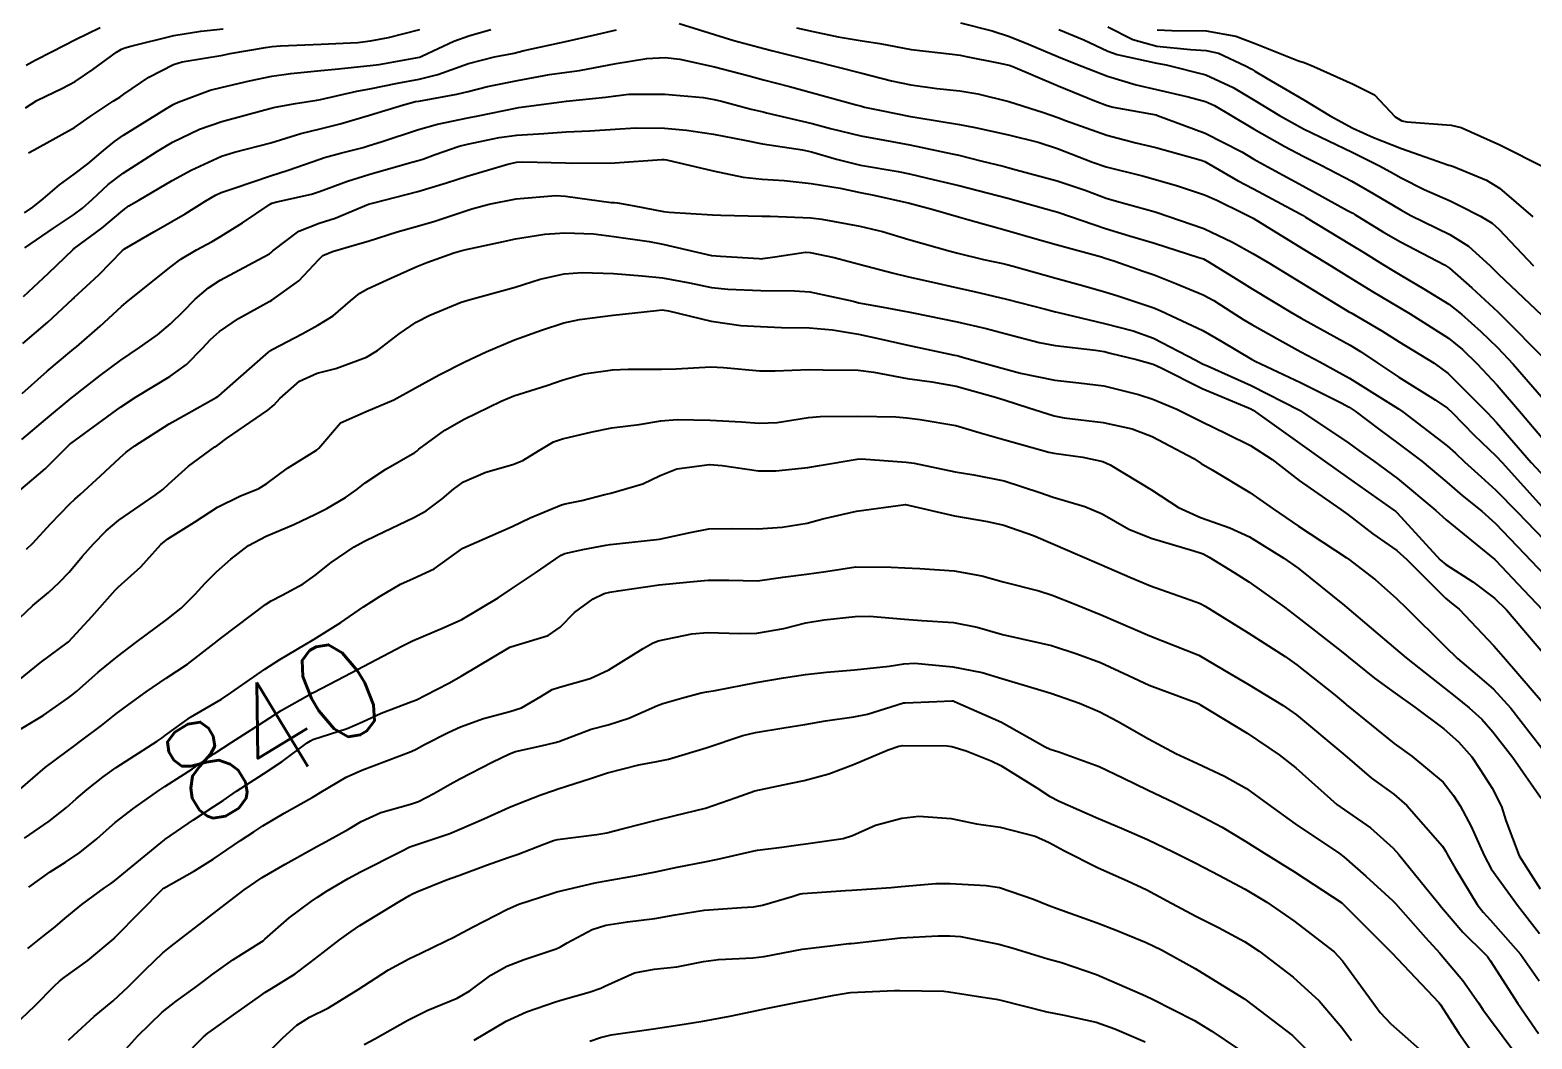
# Model space of a CAD drawing. Header units: metres. Extents: x 307586 to 320046, y 7427249 to 7434250.
# Drawn here: x 319953.7 to 320014.8, y 7429528.3 to 7429569.3 of the extents above; entities that cross this region are included whole.
import ezdxf
from ezdxf.enums import TextEntityAlignment as Align

# ---------------------------------------------------------------- set-up
doc = ezdxf.new("R2010")
doc.units = ezdxf.units.M
doc.header["$MEASUREMENT"] = 0
for name, color, linetype in [('Cotas', 45, 'Continuous'), ('Curvas de Nivel 1m', 11, 'Continuous'), ('Curvas de Nivel 5m', 15, 'Continuous')]:
    doc.layers.add(name, color=color, linetype=linetype)
doc.styles.add('Style-STANDARD', font='STANDARD.shx')

msp = doc.modelspace()

# ---------------------------------------------------------------- linework, layer by layer
at = {"layer": 'Curvas de Nivel 1m', "flags": 128}
for points, elevation in [([(319980.144, 7429569.597), (319981.583, 7429569.154), (319982.364, 7429568.915), (319983.578, 7429568.579), (319983.952, 7429568.482), (319985.527, 7429568.09), (319985.573, 7429568.076), (319985.588, 7429568.075), (319987.568, 7429567.586), (319988.784, 7429567.271), (319989.564, 7429567.104), (319990.629, 7429566.962), (319991.561, 7429566.862), (319992.294, 7429566.742), (319993.557, 7429566.427), (319994.967, 7429565.976), (319995.55, 7429565.775), (319995.855, 7429565.66), (319997.54, 7429565.061), (319998.725, 7429564.742), (319999.532, 7429564.553), (320001.384, 7429564.042), (320001.524, 7429563.992), (320001.695, 7429563.897), (320002.857, 7429563.22), (320003.513, 7429562.869), (320005.412, 7429561.851), (320005.502, 7429561.797), (320005.625, 7429561.725), (320007.484, 7429560.6), (320007.964, 7429560.306), (320008.766, 7429559.811), (320009.209, 7429559.534), (320009.477, 7429559.373), (320010.446, 7429558.813), (320011.459, 7429558.18), (320011.978, 7429557.772), (320012.757, 7429557.071), (320013.44, 7429556.417), (320014.083, 7429555.743), (320015.41, 7429554.214)], 828), ([(319991.589, 7429569.627), (319992.879, 7429569.301), (319993.584, 7429569.069), (319994.357, 7429568.759), (319995.576, 7429568.244), (319996.283, 7429567.963), (319997.568, 7429567.464), (319998.741, 7429567.109), (319999.563, 7429566.916), (320000.847, 7429566.62), (320001.558, 7429566.424), (320001.922, 7429566.26), (320002.556, 7429565.885), (320003.544, 7429565.305), (320004.789, 7429564.602), (320005.528, 7429564.208), (320006.262, 7429563.843), (320007.517, 7429563.192), (320008.381, 7429562.687), (320009.505, 7429562.017), (320009.909, 7429561.796), (320011.495, 7429561.013), (320012.262, 7429560.539), (320013.123, 7429559.755), (320013.478, 7429559.409), (320015.246, 7429557.732)], 826), ([(319953.494, 7429561.902), (319953.838, 7429562.126), (319954.263, 7429562.462), (319954.922, 7429563.042), (319955.513, 7429563.47), (319956.07, 7429563.891), (319956.717, 7429564.438), (319957.161, 7429564.799), (319957.529, 7429565.06), (319959.276, 7429566.14), (319959.542, 7429566.306), (319959.605, 7429566.337), (319959.757, 7429566.398), (319961.052, 7429566.883), (319961.552, 7429567.015), (319962.658, 7429567.262), (319963.559, 7429567.453), (319964.343, 7429567.567), (319965.563, 7429567.685), (319966.141, 7429567.747), (319967.567, 7429567.887), (319967.934, 7429567.938), (319969.572, 7429568.234), (319969.607, 7429568.246), (319969.69, 7429568.279), (319970.969, 7429568.876), (319971.581, 7429569.103), (319972.475, 7429569.36)], 827), ([(319953.517, 7429560.47), (319954.672, 7429561.271), (319955.493, 7429561.817), (319955.86, 7429562.084), (319956.251, 7429562.443), (319956.899, 7429563.046), (319957.514, 7429563.511), (319958.905, 7429564.409), (319959.527, 7429564.773), (319960.623, 7429565.298), (319961.535, 7429565.619), (319963.272, 7429566.086), (319963.541, 7429566.154), (319963.697, 7429566.193), (319964.527, 7429566.34), (319965.4, 7429566.477), (319965.546, 7429566.509), (319967.022, 7429566.844), (319967.552, 7429566.944), (319968.68, 7429567.169), (319969.559, 7429567.334), (319970.314, 7429567.524), (319971.57, 7429567.976), (319972.627, 7429568.249), (319973.423, 7429568.393), (319973.575, 7429568.431), (319973.838, 7429568.499), (319975.58, 7429568.885), (319976.652, 7429569.13), (319977.584, 7429569.343)], 828), ([(319953.564, 7429567.904), (319953.933, 7429568.109), (319954.627, 7429568.464), (319955.578, 7429568.949), (319956.583, 7429569.439)], 824), ([(319953.655, 7429564.336), (319953.887, 7429564.466), (319955.532, 7429565.373), (319956.167, 7429565.813), (319957.108, 7429566.434), (319957.376, 7429566.601), (319957.547, 7429566.728), (319958.557, 7429567.416), (319959.566, 7429567.938), (319959.92, 7429568.044), (319961.572, 7429568.318), (319961.626, 7429568.325), (319961.868, 7429568.377), (319963.309, 7429568.63), (319963.576, 7429568.665), (319963.911, 7429568.689), (319965.577, 7429568.759), (319967.06, 7429568.833), (319967.579, 7429568.891), (319968.307, 7429569.026), (319969.584, 7429569.356)], 826), ([(319984.919, 7429569.43), (319985.585, 7429569.271), (319986.607, 7429569.056), (319987.581, 7429568.899), (319988.302, 7429568.781), (319989.578, 7429568.537), (319991.244, 7429568.356), (319991.576, 7429568.31), (319991.815, 7429568.257), (319993.125, 7429567.997), (319993.499, 7429567.918), (319993.572, 7429567.902), (319993.715, 7429567.845), (319995.564, 7429567.059), (319997.053, 7429566.46), (319997.556, 7429566.264), (319997.806, 7429566.197), (319999.321, 7429565.923), (319999.552, 7429565.88), (319999.608, 7429565.864), (320001.542, 7429565.144), (320003.035, 7429564.373), (320003.526, 7429564.085), (320003.917, 7429563.866), (320005.514, 7429562.999), (320007.339, 7429561.997), (320007.504, 7429561.907), (320007.553, 7429561.879), (320007.636, 7429561.828), (320008.797, 7429561.115), (320009.492, 7429560.713), (320011.289, 7429559.782), (320011.481, 7429559.649), (320012.39, 7429558.845), (320013.455, 7429557.87), (320013.58, 7429557.749), (320015.434, 7429555.875)], 827), ([(319997.588, 7429569.462), (319998.595, 7429568.947), (319999.58, 7429568.673), (320000.947, 7429568.539), (320001.579, 7429568.507), (320002.086, 7429568.4), (320003.187, 7429567.876), (320003.437, 7429567.738), (320003.571, 7429567.657), (320004.07, 7429567.363), (320005.559, 7429566.491), (320006.63, 7429565.839), (320007.546, 7429565.343), (320008.399, 7429564.958), (320009.534, 7429564.515), (320011.461, 7429563.843), (320011.524, 7429563.823), (320011.649, 7429563.778), (320012.985, 7429563.226), (320013.514, 7429562.905), (320014.871, 7429561.736)], 824), ([(319999.587, 7429569.347), (320000.191, 7429569.309), (320001.587, 7429569.298), (320002.79, 7429569.087), (320003.582, 7429568.792), (320005.341, 7429568.087), (320005.575, 7429568.01), (320005.967, 7429567.846), (320007.566, 7429567.134), (320008.436, 7429566.692), (320009.276, 7429565.804), (320009.551, 7429565.645), (320009.753, 7429565.595), (320011.548, 7429565.466), (320011.957, 7429565.364), (320013.537, 7429564.668), (320015.393, 7429563.731)], 823), ([(319953.453, 7429558.489), (319954.478, 7429559.445), (319955.473, 7429560.41), (319955.493, 7429560.429), (319955.517, 7429560.45), (319956.645, 7429561.279), (319957.496, 7429561.997), (319957.747, 7429562.179), (319958.154, 7429562.42), (319959.511, 7429563.214), (319960.274, 7429563.634), (319961.521, 7429564.209), (319962.042, 7429564.372), (319963.527, 7429564.751), (319964.746, 7429565.122), (319965.533, 7429565.321), (319966.34, 7429565.517), (319967.538, 7429565.868), (319968.915, 7429566.289), (319969.406, 7429566.421), (319969.545, 7429566.445), (319971.096, 7429566.726), (319971.559, 7429566.84), (319972.343, 7429567.035), (319973.563, 7429567.279), (319974.868, 7429567.519), (319975.567, 7429567.619), (319976.079, 7429567.694), (319977.571, 7429567.971), (319978.822, 7429568.171), (319979.574, 7429568.218), (319980.166, 7429568.154), (319981.57, 7429567.835), (319982.928, 7429567.481), (319983.565, 7429567.307), (319984.626, 7429567.036), (319985.56, 7429566.782), (319987.34, 7429566.288), (319987.555, 7429566.232), (319987.685, 7429566.199), (319988.356, 7429566.058), (319989.55, 7429565.818), (319989.815, 7429565.771), (319991.545, 7429565.493), (319992.184, 7429565.37), (319993.539, 7429565.07), (319994.745, 7429564.767), (319995.531, 7429564.511), (319996.957, 7429563.956), (319997.521, 7429563.766), (319998.987, 7429563.397), (319999.516, 7429563.259), (320000.424, 7429563.001), (320001.51, 7429562.635), (320002.022, 7429562.407), (320003.118, 7429561.876), (320003.5, 7429561.679), (320003.959, 7429561.403), (320005.482, 7429560.466), (320006.505, 7429559.84), (320007.467, 7429559.244), (320008.346, 7429558.697), (320009.457, 7429558.049), (320009.882, 7429557.796), (320011.443, 7429556.794), (320012.009, 7429556.342), (320012.608, 7429555.762), (320013.42, 7429554.891), (320014.416, 7429553.74), (320015.391, 7429552.579)], 829), ([(319953.404, 7429554.552), (319954.421, 7429555.452), (319955.421, 7429556.294), (319955.509, 7429556.362), (319955.614, 7429556.448), (319956.583, 7429557.291), (319957.448, 7429558.093), (319957.631, 7429558.246), (319957.853, 7429558.424), (319959.466, 7429559.717), (319959.855, 7429560.01), (319960.496, 7429560.39), (319961.131, 7429560.73), (319961.481, 7429560.935), (319962.367, 7429561.49), (319963.502, 7429562.256), (319963.564, 7429562.288), (319963.77, 7429562.347), (319965.176, 7429562.663), (319965.507, 7429562.769), (319966.646, 7429563.184), (319967.514, 7429563.452), (319969.165, 7429563.931), (319969.52, 7429564.028), (319969.711, 7429564.088), (319970.206, 7429564.273), (319971.184, 7429564.606), (319971.529, 7429564.696), (319972.816, 7429564.958), (319973.535, 7429565.059), (319974.625, 7429565.131), (319975.538, 7429565.187), (319976.506, 7429565.232), (319977.54, 7429565.3), (319978.363, 7429565.355), (319979.541, 7429565.343), (319980.435, 7429565.255), (319981.537, 7429565.098), (319982.799, 7429564.856), (319983.532, 7429564.711), (319985.163, 7429564.459), (319985.527, 7429564.38), (319986.54, 7429564.08), (319987.521, 7429563.839), (319989.05, 7429563.579), (319989.517, 7429563.487), (319990.238, 7429563.31), (319991.513, 7429563.004), (319992.312, 7429562.809), (319993.508, 7429562.497), (319995.403, 7429561.971), (319995.503, 7429561.943), (319995.543, 7429561.929), (319997.493, 7429561.267), (319998.459, 7429560.965), (319999.484, 7429560.658), (320001.29, 7429560.087), (320001.475, 7429560.021), (320001.704, 7429559.897), (320002.805, 7429559.219), (320003.462, 7429558.806), (320005.027, 7429557.854), (320005.45, 7429557.608), (320005.961, 7429557.331), (320007.44, 7429556.517), (320007.87, 7429556.256), (320008.529, 7429555.814), (320009.424, 7429555.219), (320010.909, 7429554.286), (320011.406, 7429553.954), (320011.601, 7429553.777), (320012.49, 7429552.859), (320013.385, 7429551.999), (320013.623, 7429551.748), (320015.364, 7429549.818)], 831), ([(319953.385, 7429552.676), (319954.357, 7429553.497), (319955.402, 7429554.358), (319955.455, 7429554.397), (319955.518, 7429554.449), (319956.572, 7429555.278), (319957.418, 7429555.903), (319958.181, 7429556.419), (319958.904, 7429556.934), (319959.438, 7429557.389), (319959.951, 7429557.889), (319960.448, 7429558.39), (319960.989, 7429558.853), (319961.461, 7429559.157), (319963.215, 7429560.098), (319963.472, 7429560.237), (319963.54, 7429560.281), (319963.606, 7429560.349), (319964.668, 7429561.156), (319965.49, 7429561.481), (319966.137, 7429561.68), (319967.502, 7429562.246), (319967.548, 7429562.264), (319967.714, 7429562.307), (319969.508, 7429562.767), (319970.666, 7429563.114), (319971.514, 7429563.391), (319973.161, 7429563.877), (319973.52, 7429563.955), (319973.773, 7429563.975), (319975.52, 7429563.937), (319975.804, 7429563.923), (319977.52, 7429563.929), (319979.435, 7429564.074), (319979.522, 7429564.074), (319979.627, 7429564.054), (319981.518, 7429563.601), (319982.738, 7429563.345), (319983.514, 7429563.266), (319984.406, 7429563.209), (319985.513, 7429563.092), (319986.685, 7429562.904), (319987.51, 7429562.73), (319988.058, 7429562.611), (319989.505, 7429562.285), (319990.47, 7429562.03), (319991.499, 7429561.736), (319991.886, 7429561.625), (319993.491, 7429561.181), (319994.61, 7429560.855), (319995.482, 7429560.604), (319997.321, 7429560.106), (319997.475, 7429560.058), (319997.826, 7429559.945), (319999.06, 7429559.517), (319999.467, 7429559.372), (320000.346, 7429559.029), (320001.46, 7429558.565), (320001.897, 7429558.333), (320002.59, 7429557.883), (320003.121, 7429557.546), (320003.448, 7429557.352), (320004.576, 7429556.724), (320005.437, 7429556.249), (320006.205, 7429555.842), (320007.423, 7429555.172), (320009.082, 7429554.13), (320009.405, 7429553.919), (320009.582, 7429553.798), (320011.389, 7429552.426), (320011.735, 7429552.123), (320012.099, 7429551.769), (320012.778, 7429551.16), (320013.372, 7429550.621), (320014.235, 7429549.741), (320015.346, 7429548.588)], 832), ([(319953.356, 7429550.647), (319954.346, 7429551.483), (319955.302, 7429552.451), (319955.344, 7429552.49), (319955.384, 7429552.521), (319956.502, 7429553.329), (319957.399, 7429553.989), (319958.046, 7429554.42), (319959.411, 7429555.241), (319960.088, 7429555.722), (319960.743, 7429556.387), (319961.067, 7429556.745), (319961.433, 7429557.074), (319962.208, 7429557.602), (319963.452, 7429558.289), (319963.491, 7429558.311), (319963.558, 7429558.349), (319964.667, 7429559.132), (319965.47, 7429560), (319965.639, 7429560.16), (319966.038, 7429560.324), (319967.145, 7429560.646), (319967.48, 7429560.752), (319968.658, 7429561.12), (319969.489, 7429561.352), (319970.201, 7429561.564), (319971.499, 7429561.991), (319971.702, 7429562.055), (319972.406, 7429562.246), (319973.505, 7429562.466), (319975.123, 7429562.598), (319975.507, 7429562.581), (319977.372, 7429562.324), (319977.504, 7429562.319), (319977.627, 7429562.311), (319978.307, 7429562.178), (319979.5, 7429561.954), (319979.735, 7429561.922), (319981.498, 7429561.82), (319981.831, 7429561.802), (319983.498, 7429561.761), (319983.847, 7429561.757), (319985.497, 7429561.689), (319985.947, 7429561.635), (319987.492, 7429561.361), (319988.412, 7429561.133), (319989.485, 7429560.814), (319991.167, 7429560.334), (319991.476, 7429560.251), (319992.519, 7429560.004), (319993.311, 7429559.832), (319993.471, 7429559.793), (319993.733, 7429559.725), (319995.466, 7429559.236), (319996.455, 7429558.968), (319997.46, 7429558.689), (319998.026, 7429558.509), (319999.454, 7429558.031), (319999.742, 7429557.917), (320001.445, 7429557.105), (320002.221, 7429556.669), (320003.434, 7429555.943), (320003.576, 7429555.869), (320005.42, 7429554.996), (320007.074, 7429554.167), (320007.405, 7429553.991), (320007.648, 7429553.826), (320008.651, 7429553.067), (320009.39, 7429552.525), (320010.358, 7429551.79), (320011.374, 7429550.936), (320011.998, 7429550.399), (320012.797, 7429549.758), (320013.356, 7429549.267), (320014.824, 7429547.735), (320015.328, 7429547.199)], 833), ([(319953.586, 7429548.211), (319953.832, 7429548.465), (319954.55, 7429549.249), (319955.349, 7429550.061), (319955.546, 7429550.253), (319955.76, 7429550.446), (319956.597, 7429551.205), (319957.375, 7429551.929), (319957.641, 7429552.164), (319957.984, 7429552.421), (319959.392, 7429553.31), (319960.084, 7429553.705), (319961.297, 7429554.381), (319961.363, 7429554.421), (319961.404, 7429554.46), (319962.207, 7429555.164), (319963.422, 7429556.236), (319963.486, 7429556.286), (319963.606, 7429556.348), (319964.791, 7429556.978), (319965.438, 7429557.327), (319966.061, 7429557.707), (319966.771, 7429558.317), (319967.138, 7429558.631), (319967.458, 7429558.811), (319968.412, 7429559.246), (319969.467, 7429559.719), (319969.866, 7429559.879), (319970.971, 7429560.265), (319971.354, 7429560.382), (319971.475, 7429560.411), (319972.988, 7429560.729), (319973.482, 7429560.834), (319974.672, 7429561.031), (319975.486, 7429561.082), (319976.646, 7429561.038), (319977.484, 7429560.94), (319978.922, 7429560.727), (319979.48, 7429560.621), (319981.452, 7429560.162), (319981.473, 7429560.158), (319981.826, 7429560.135), (319983.396, 7429560.035), (319983.472, 7429560.033), (319983.547, 7429560.034), (319984.025, 7429560.104), (319985.275, 7429560.293), (319985.476, 7429560.285), (319986.44, 7429560.08), (319987.47, 7429559.816), (319988.859, 7429559.441), (319989.465, 7429559.298), (319990.398, 7429559.096), (319991.461, 7429558.845), (319992.144, 7429558.694), (319993.457, 7429558.391), (319995.044, 7429557.974), (319995.452, 7429557.867), (319995.581, 7429557.839), (319997.447, 7429557.402), (319998.615, 7429557.103), (319999.442, 7429556.802), (320001.164, 7429555.903), (320001.431, 7429555.76), (320001.67, 7429555.656), (320003.418, 7429554.87), (320005.382, 7429553.871), (320005.403, 7429553.861), (320005.422, 7429553.85), (320007.39, 7429552.526), (320007.799, 7429552.235), (320008.399, 7429551.815), (320009.372, 7429551.095), (320010.931, 7429549.784), (320011.357, 7429549.411), (320013.112, 7429547.978), (320013.334, 7429547.79), (320013.378, 7429547.75), (320014.493, 7429546.567), (320015.284, 7429545.73)], 834), ([(319953.267, 7429542.886), (319954.139, 7429543.596), (319955.283, 7429544.45), (319956.248, 7429545.486), (319957.082, 7429546.432), (319957.183, 7429546.553), (319957.307, 7429546.671), (319958.238, 7429547.498), (319959.042, 7429548.404), (319959.335, 7429548.643), (319960.414, 7429549.317), (319961.348, 7429549.93), (319962.262, 7429550.366), (319963.034, 7429550.679), (319963.361, 7429550.889), (319964.195, 7429551.517), (319965.382, 7429552.248), (319965.43, 7429552.281), (319965.472, 7429552.329), (319966.364, 7429553.35), (319967.398, 7429553.823), (319968.525, 7429554.293), (319969.408, 7429554.786), (319970.373, 7429555.311), (319971.419, 7429555.832), (319972.284, 7429556.247), (319973.438, 7429556.738), (319974.532, 7429557.129), (319975.445, 7429557.426), (319976.086, 7429557.564), (319977.448, 7429557.735), (319979.213, 7429557.926), (319979.451, 7429557.947), (319979.698, 7429557.91), (319981.446, 7429557.496), (319982.644, 7429557.321), (319983.445, 7429557.269), (319984.307, 7429557.239), (319985.444, 7429557.219), (319986.381, 7429557.143), (319987.442, 7429556.966), (319988.184, 7429556.803), (319989.438, 7429556.511), (319991.348, 7429556.106), (319991.434, 7429556.091), (319991.49, 7429556.075), (319991.705, 7429556.016), (319993.426, 7429555.538), (319994.035, 7429555.372), (319995.42, 7429555.087), (319996.396, 7429554.983), (319997.417, 7429554.856), (319998.833, 7429554.507), (319999.409, 7429554.318), (320000.395, 7429553.91), (320001.398, 7429553.411), (320002.419, 7429552.91), (320003.389, 7429552.437), (320004.273, 7429551.861), (320005.37, 7429551.005), (320007.065, 7429549.833), (320007.351, 7429549.621), (320008.369, 7429548.841), (320009.337, 7429548.163), (320009.751, 7429547.796), (320011.317, 7429546.227), (320011.565, 7429546.026), (320011.88, 7429545.771), (320013.291, 7429544.284), (320013.765, 7429543.745), (320015.265, 7429541.987)], 836), ([(319953.238, 7429540.834), (319954.254, 7429541.454), (319955.258, 7429542.15), (319955.429, 7429542.279), (319955.629, 7429542.446), (319956.502, 7429543.207), (319957.277, 7429543.849), (319958.03, 7429544.419), (319959.292, 7429545.349), (319959.87, 7429545.821), (319960.45, 7429546.389), (319960.854, 7429546.84), (319961.317, 7429547.296), (319961.891, 7429547.805), (319962.615, 7429548.361), (319963.337, 7429548.744), (319964.458, 7429549.223), (319965.346, 7429549.64), (319965.799, 7429549.875), (319966.559, 7429550.318), (319967.024, 7429550.647), (319967.362, 7429550.909), (319968.199, 7429551.47), (319969.381, 7429552.146), (319969.457, 7429552.204), (319969.55, 7429552.278), (319970.601, 7429553.058), (319971.395, 7429553.506), (319972.898, 7429554.238), (319973.406, 7429554.448), (319974.752, 7429554.877), (319975.416, 7429555.102), (319976.271, 7429555.35), (319977.423, 7429555.511), (319978.07, 7429555.534), (319979.424, 7429555.545), (319980.02, 7429555.558), (319981.425, 7429555.635), (319981.945, 7429555.613), (319983.423, 7429555.468), (319984.052, 7429555.475), (319985.424, 7429555.522), (319985.992, 7429555.517), (319987.424, 7429555.493), (319988.067, 7429555.417), (319989.42, 7429555.16), (319990.422, 7429555.026), (319991.415, 7429554.85), (319993.009, 7429554.396), (319993.407, 7429554.277), (319994.321, 7429553.981), (319995.4, 7429553.635), (319995.803, 7429553.562), (319997.397, 7429553.374), (319998.571, 7429553.109), (319999.392, 7429552.801), (320001.078, 7429551.903), (320001.38, 7429551.708), (320001.831, 7429551.438), (320003.363, 7429550.523), (320004.316, 7429549.86), (320005.346, 7429549.158), (320007.281, 7429547.883), (320007.333, 7429547.847), (320007.359, 7429547.83), (320008.479, 7429546.968), (320009.317, 7429546.23), (320009.758, 7429545.796), (320011.29, 7429544.266), (320011.818, 7429543.772), (320012.614, 7429543.097), (320013.271, 7429542.522), (320013.988, 7429541.743), (320015.247, 7429540.121)], 837), ([(319953.342, 7429538.469), (319954.342, 7429539.338), (319955.228, 7429539.999), (319955.49, 7429540.187), (319955.831, 7429540.444), (319956.63, 7429541.049), (319957.249, 7429541.532), (319957.762, 7429541.915), (319958.448, 7429542.412), (319959.269, 7429542.968), (319960.125, 7429543.541), (319961.22, 7429544.381), (319961.256, 7429544.408), (319961.283, 7429544.434), (319961.535, 7429544.626), (319963.299, 7429545.968), (319963.532, 7429546.116), (319963.986, 7429546.343), (319964.84, 7429546.805), (319965.315, 7429547.14), (319965.971, 7429547.675), (319966.907, 7429548.314), (319967.179, 7429548.467), (319967.335, 7429548.545), (319967.809, 7429548.774), (319969.345, 7429549.499), (319969.843, 7429549.78), (319970.493, 7429550.269), (319970.959, 7429550.663), (319971.363, 7429550.958), (319972.268, 7429551.348), (319973.374, 7429551.664), (319973.776, 7429551.827), (319974.417, 7429552.22), (319975.024, 7429552.576), (319975.388, 7429552.702), (319976.596, 7429552.993), (319977.393, 7429553.152), (319978.514, 7429553.293), (319979.396, 7429553.437), (319980.053, 7429553.496), (319981.396, 7429553.466), (319982.669, 7429553.395), (319983.395, 7429553.346), (319984.124, 7429553.374), (319985.398, 7429553.567), (319985.873, 7429553.611), (319987.398, 7429553.621), (319988.957, 7429553.605), (319989.398, 7429553.565), (319989.94, 7429553.493), (319991.395, 7429553.248), (319992.349, 7429552.962), (319993.39, 7429552.66), (319995.188, 7429552.169), (319995.384, 7429552.127), (319996.567, 7429551.958), (319997.38, 7429551.779), (319997.672, 7429551.652), (319999.363, 7429550.624), (320000.455, 7429549.909), (320001.349, 7429549.508), (320002.548, 7429549.085), (320003.341, 7429548.713), (320004.751, 7429547.856), (320005.329, 7429547.447), (320007.215, 7429545.93), (320007.313, 7429545.849), (320009.288, 7429544.162), (320009.726, 7429543.796), (320011.271, 7429542.577), (320011.719, 7429542.225), (320012.289, 7429541.765), (320012.8, 7429541.301), (320013.253, 7429540.791), (320014.059, 7429539.742), (320015.218, 7429538.09)], 838), ([(319953.498, 7429536.467), (319954.503, 7429537.147), (319955.202, 7429537.708), (319955.599, 7429538.054), (319956.045, 7429538.442), (319956.693, 7429538.961), (319957.222, 7429539.337), (319958.897, 7429540.405), (319959.098, 7429540.539), (319959.237, 7429540.644), (319960.254, 7429541.383), (319961.257, 7429541.97), (319961.515, 7429542.12), (319961.889, 7429542.371), (319963.273, 7429543.334), (319963.894, 7429543.727), (319964.918, 7429544.334), (319965.147, 7429544.469), (319965.285, 7429544.553), (319966.376, 7429545.235), (319967.298, 7429545.864), (319967.975, 7429546.3), (319968.805, 7429546.793), (319969.314, 7429547.029), (319970.172, 7429547.42), (319971.333, 7429548.26), (319973.342, 7429549.135), (319974.071, 7429549.497), (319975.351, 7429550.02), (319975.502, 7429550.058), (319976.18, 7429550.202), (319977.112, 7429550.437), (319977.358, 7429550.499), (319978.664, 7429550.87), (319979.369, 7429551.208), (319980.04, 7429551.486), (319981.376, 7429551.665), (319981.885, 7429551.622), (319983.372, 7429551.397), (319984.073, 7429551.402), (319985.375, 7429551.544), (319985.844, 7429551.618), (319987.38, 7429551.88), (319987.557, 7429551.891), (319989.379, 7429551.759), (319989.706, 7429551.709), (319991.373, 7429551.362), (319992.133, 7429551.247), (319993.368, 7429550.999), (319994.811, 7429550.526), (319995.358, 7429550.338), (319996.642, 7429549.957), (319997.35, 7429549.651), (319998.442, 7429549.031), (319999.34, 7429548.659), (320001.084, 7429548.154), (320001.335, 7429548.072), (320001.459, 7429548.023), (320001.701, 7429547.894), (320002.717, 7429547.27), (320003.323, 7429546.887), (320004.776, 7429545.855), (320005.307, 7429545.45), (320006.96, 7429544.161), (320007.284, 7429543.904), (320007.377, 7429543.829), (320008.43, 7429542.968), (320009.269, 7429542.36), (320010.075, 7429541.792), (320011.25, 7429540.907), (320011.849, 7429540.378), (320012.392, 7429539.763), (320012.738, 7429539.26), (320013.224, 7429538.491), (320013.606, 7429537.746), (320013.773, 7429537.178), (320014.318, 7429535.739), (320015.173, 7429534.395)], 839), ([(319953.63, 7429531.97), (319954.243, 7429532.459), (319954.745, 7429532.856), (319955.15, 7429533.203), (319955.834, 7429533.766), (319956.754, 7429534.434), (319956.994, 7429534.602), (319957.166, 7429534.73), (319959.05, 7429536.27), (319959.183, 7429536.381), (319959.21, 7429536.4), (319960.382, 7429537.201), (319961.203, 7429537.747), (319961.583, 7429537.998), (319962.123, 7429538.366), (319963.22, 7429539.081), (319963.986, 7429539.582), (319965.001, 7429540.332), (319965.139, 7429540.426), (319965.235, 7429540.471), (319966.63, 7429540.928), (319967.246, 7429541.192), (319968.007, 7429541.544), (319969.259, 7429542.017), (319969.448, 7429542.09), (319969.822, 7429542.274), (319970.767, 7429542.766), (319971.271, 7429543.045), (319973.249, 7429544.231), (319973.283, 7429544.246), (319974.806, 7429544.699), (319975.295, 7429545.044), (319975.875, 7429545.634), (319976.638, 7429546.197), (319977.09, 7429546.418), (319977.316, 7429546.467), (319977.651, 7429546.52), (319979.319, 7429546.77), (319980.578, 7429546.89), (319981.321, 7429546.959), (319982.154, 7429546.96), (319983.321, 7429546.928), (319984.351, 7429547.071), (319985.324, 7429547.193), (319986.103, 7429547.304), (319987.327, 7429547.502), (319988.77, 7429547.491), (319989.327, 7429547.451), (319989.928, 7429547.433), (319991.326, 7429547.338), (319992.454, 7429547.133), (319993.322, 7429546.893), (319994.775, 7429546.518), (319995.317, 7429546.345), (319996.285, 7429545.96), (319997.307, 7429545.539), (319998.001, 7429545.241), (319999.294, 7429544.691), (320001.283, 7429543.9), (320002.551, 7429543.156), (320003.272, 7429542.741), (320004.723, 7429541.855), (320005.257, 7429541.472), (320007.233, 7429539.83), (320008.317, 7429538.907), (320009.217, 7429538.247), (320009.745, 7429537.795), (320011.196, 7429536.133), (320011.334, 7429535.918), (320011.411, 7429535.777), (320011.713, 7429535.244), (320012.609, 7429533.758), (320012.85, 7429533.445), (320013.157, 7429533.124), (320014.376, 7429531.738), (320015.132, 7429530.66)], 841), ([(319953.097, 7429528.855), (319953.921, 7429529.646), (319954.719, 7429530.454), (319954.924, 7429530.643), (319955.118, 7429530.793), (319956.081, 7429531.488), (319957.142, 7429532.379), (319957.168, 7429532.405), (319957.193, 7429532.429), (319958.209, 7429533.47), (319959.121, 7429534.401), (319959.163, 7429534.43), (319960.42, 7429535.138), (319961.175, 7429535.612), (319962.292, 7429536.363), (319962.824, 7429536.72), (319963.192, 7429536.96), (319964.068, 7429537.473), (319965.21, 7429538.117), (319965.344, 7429538.196), (319965.551, 7429538.327), (319966.589, 7429538.947), (319967.222, 7429539.225), (319968.735, 7429539.794), (319969.23, 7429539.984), (319969.43, 7429540.079), (319969.78, 7429540.275), (319970.742, 7429540.763), (319971.244, 7429540.986), (319972.171, 7429541.324), (319973.254, 7429541.615), (319973.717, 7429541.765), (319974.513, 7429542.217), (319974.97, 7429542.509), (319975.267, 7429542.609), (319976.519, 7429542.949), (319977.274, 7429543.313), (319978.67, 7429544.169), (319979.053, 7429544.397), (319979.288, 7429544.494), (319980.659, 7429544.779), (319981.293, 7429544.826), (319982.624, 7429544.789), (319983.293, 7429544.798), (319984.402, 7429544.994), (319985.3, 7429545.22), (319986.039, 7429545.345), (319987.304, 7429545.477), (319987.881, 7429545.485), (319989.303, 7429545.368), (319990.017, 7429545.318), (319991.301, 7429545.24), (319992.262, 7429545.042), (319993.294, 7429544.751), (319994.864, 7429544.399), (319995.288, 7429544.292), (319996.323, 7429543.96), (319997.279, 7429543.602), (319998.419, 7429543.077), (319999.271, 7429542.683), (320001.202, 7429541.962), (320001.263, 7429541.935), (320001.289, 7429541.925), (320001.328, 7429541.899), (320003.246, 7429540.727), (320004.55, 7429539.857), (320005.228, 7429539.321), (320006.907, 7429537.833), (320007.211, 7429537.61), (320008.27, 7429536.881), (320009.196, 7429536.06), (320009.429, 7429535.798), (320010.525, 7429534.434), (320011.059, 7429533.781), (320011.162, 7429533.652), (320012.024, 7429532.639), (320012.928, 7429531.753), (320013.031, 7429531.642), (320013.14, 7429531.481), (320014.267, 7429529.739), (320015.105, 7429528.52)], 842), ([(319955.289, 7429528.249), (319955.501, 7429528.446), (319956.333, 7429529.205), (319957.107, 7429529.841), (319957.735, 7429530.421), (319958.419, 7429531.115), (319959.134, 7429531.79), (319959.47, 7429532.065), (319959.89, 7429532.393), (319960.594, 7429532.94), (319961.153, 7429533.371), (319962.44, 7429534.361), (319963.168, 7429534.859), (319964.108, 7429535.406), (319965.18, 7429536.004), (319965.391, 7429536.118), (319965.774, 7429536.324), (319966.679, 7429536.827), (319967.195, 7429537.134), (319967.993, 7429537.506), (319969.206, 7429537.849), (319969.528, 7429537.957), (319970.153, 7429538.271), (319970.824, 7429538.657), (319971.219, 7429538.877), (319972.532, 7429539.546), (319973.229, 7429539.887), (319973.478, 7429539.98), (319974.523, 7429540.217), (319975.094, 7429540.352), (319975.236, 7429540.397), (319976.552, 7429540.888), (319977.246, 7429541.075), (319978.091, 7429541.336), (319979.258, 7429541.86), (319979.477, 7429541.941), (319980.239, 7429542.15), (319981.033, 7429542.375), (319981.266, 7429542.416), (319981.601, 7429542.469), (319983.27, 7429542.792), (319984.39, 7429542.981), (319985.273, 7429543.121), (319986.136, 7429543.219), (319987.275, 7429543.308), (319988.683, 7429543.455), (319989.278, 7429543.553), (319989.732, 7429543.582), (319991.277, 7429543.425), (319992.467, 7429543.195), (319993.273, 7429542.959), (319994.727, 7429542.516), (319995.267, 7429542.359), (319996.433, 7429541.958), (319997.258, 7429541.602), (319997.976, 7429541.215), (319999.242, 7429540.495), (320000.35, 7429539.909), (320001.229, 7429539.492), (320002.328, 7429538.987), (320003.219, 7429538.477), (320004.074, 7429537.861), (320005.205, 7429537.046), (320007.013, 7429535.832), (320007.191, 7429535.696), (320008.085, 7429534.91), (320009.165, 7429533.928), (320009.292, 7429533.799), (320010.516, 7429532.42), (320011.087, 7429531.781), (320011.142, 7429531.718), (320012.028, 7429530.668), (320012.671, 7429529.757), (320012.849, 7429529.485), (320013.114, 7429529.123), (320014.143, 7429527.739)], 843), ([(319957.626, 7429527.881), (319958.109, 7429528.415), (319959.103, 7429529.388), (319959.667, 7429529.834), (319960.442, 7429530.387), (319960.828, 7429530.672), (319961.121, 7429530.897), (319961.981, 7429531.517), (319963.141, 7429532.24), (319963.207, 7429532.285), (319963.285, 7429532.349), (319964.267, 7429533.223), (319965.158, 7429533.883), (319965.426, 7429534.061), (319965.82, 7429534.323), (319966.664, 7429534.819), (319967.171, 7429535.089), (319968.816, 7429535.922), (319969.181, 7429536.103), (319969.306, 7429536.154), (319969.672, 7429536.275), (319970.802, 7429536.65), (319971.191, 7429536.808), (319972.191, 7429537.252), (319973.205, 7429537.705), (319973.577, 7429537.857), (319974.51, 7429538.217), (319975.021, 7429538.405), (319975.216, 7429538.471), (319976.525, 7429538.892), (319977.222, 7429539.113), (319978.494, 7429539.439), (319979.227, 7429539.576), (319979.709, 7429539.675), (319981.233, 7429540.14), (319982.726, 7429540.632), (319983.243, 7429540.765), (319984.396, 7429540.948), (319985.248, 7429541.089), (319986.095, 7429541.236), (319987.253, 7429541.391), (319987.807, 7429541.51), (319989.262, 7429541.96), (319989.33, 7429541.971), (319990.63, 7429542.026), (319991.233, 7429542.05), (319991.263, 7429542.046), (319991.287, 7429542.043), (319991.346, 7429542.019), (319993.251, 7429541.174), (319995.027, 7429540.182), (319995.235, 7429540.079), (319995.585, 7429539.966), (319997.227, 7429539.376), (319998.197, 7429538.91), (319999.218, 7429538.411), (320000.277, 7429537.909), (320001.208, 7429537.448), (320002.23, 7429536.912), (320003.197, 7429536.327), (320003.937, 7429535.863), (320005.182, 7429535.091), (320007.104, 7429533.831), (320007.162, 7429533.778), (320008.137, 7429532.799), (320009.143, 7429531.8), (320011.057, 7429529.781), (320011.112, 7429529.705), (320011.86, 7429528.524), (320012.411, 7429527.76)], 844), ([(319963.553, 7429527.878), (319964.005, 7429528.341), (319964.574, 7429528.86), (319965.101, 7429529.179), (319965.866, 7429529.562), (319967.083, 7429530.31), (319968.308, 7429531.109), (319969.132, 7429531.558), (319969.624, 7429531.786), (319970.629, 7429532.265), (319970.968, 7429532.438), (319971.146, 7429532.527), (319971.732, 7429532.834), (319973.156, 7429533.576), (319973.615, 7429533.769), (319974.961, 7429534.212), (319975.114, 7429534.26), (319975.164, 7429534.274), (319976.719, 7429534.642), (319977.171, 7429534.723), (319978.408, 7429534.938), (319979.177, 7429535.091), (319980.055, 7429535.276), (319981.183, 7429535.5), (319981.715, 7429535.602), (319983.19, 7429535.946), (319983.323, 7429535.976), (319984.316, 7429536.099), (319985.083, 7429536.202), (319985.194, 7429536.218), (319986.818, 7429536.453), (319987.198, 7429536.575), (319988.133, 7429536.986), (319989.205, 7429537.277), (319989.889, 7429537.35), (319991.205, 7429537.259), (319992.24, 7429537.041), (319993.202, 7429536.903), (319994.628, 7429536.546), (319995.196, 7429536.28), (319995.794, 7429535.964), (319997.183, 7429535.256), (319998.389, 7429534.718), (319999.17, 7429534.361), (320000.002, 7429533.912), (320001.157, 7429533.286), (320002.091, 7429532.824), (320003.147, 7429532.253), (320003.743, 7429531.864), (320005.127, 7429530.809), (320006.181, 7429529.839), (320007.102, 7429528.758), (320007.504, 7429528.231)], 846), ([(319967.323, 7429528.073), (319967.753, 7429528.3), (319969.101, 7429529.061), (319969.913, 7429529.463), (319971.11, 7429529.956), (319971.62, 7429530.252), (319972.474, 7429530.888), (319973.128, 7429531.258), (319973.825, 7429531.53), (319975.139, 7429531.964), (319975.308, 7429532.04), (319975.585, 7429532.206), (319976.594, 7429532.75), (319977.15, 7429532.921), (319978.036, 7429533.061), (319979.153, 7429533.198), (319979.972, 7429533.335), (319981.157, 7429533.525), (319982.682, 7429533.641), (319983.158, 7429533.668), (319983.529, 7429533.736), (319984.731, 7429534.094), (319985.065, 7429534.191), (319985.165, 7429534.208), (319986.909, 7429534.331), (319987.167, 7429534.35), (319988.76, 7429534.455), (319989.17, 7429534.49), (319990.584, 7429534.614), (319991.172, 7429534.618), (319992.632, 7429534.537), (319993.17, 7429534.454), (319994.559, 7429533.976), (319995.161, 7429533.733), (319995.527, 7429533.599), (319997.154, 7429533.011), (319997.927, 7429532.715), (319999.146, 7429532.211), (319999.771, 7429531.914), (320001.132, 7429531.153), (320002.943, 7429530.045), (320003.114, 7429529.938), (320003.216, 7429529.869), (320005.099, 7429528.439), (320005.676, 7429527.844)], 847), ([(319971.802, 7429528.249), (319973.101, 7429529.019), (319973.929, 7429529.397), (319975.109, 7429529.801), (319975.422, 7429529.895), (319976.475, 7429530.196), (319976.946, 7429530.362), (319977.117, 7429530.443), (319978.315, 7429530.982), (319979.128, 7429531.133), (319980.047, 7429531.233), (319981.132, 7429531.443), (319981.736, 7429531.529), (319983.135, 7429531.594), (319983.6, 7429531.641), (319985.141, 7429531.94), (319985.269, 7429531.96), (319986.289, 7429532.079), (319987.045, 7429532.17), (319987.144, 7429532.18), (319987.27, 7429532.194), (319989.147, 7429532.409), (319990.685, 7429532.487), (319991.148, 7429532.492), (319991.591, 7429532.457), (319993.144, 7429532.147), (319993.729, 7429531.984), (319995.137, 7429531.556), (319995.695, 7429531.404), (319997.127, 7429530.919), (319998.894, 7429530.146), (319999.115, 7429530.048), (319999.395, 7429529.917), (320001.104, 7429529.044), (320001.817, 7429528.606), (320002.903, 7429527.873)], 848), ([(319976.507, 7429528.196), (319976.941, 7429528.345), (319977.095, 7429528.393), (319977.373, 7429528.463), (319979.098, 7429528.708), (319980.349, 7429528.899), (319981.102, 7429529.015), (319982.194, 7429529.214), (319983.106, 7429529.409), (319983.683, 7429529.528), (319985.11, 7429529.813), (319985.339, 7429529.86), (319986.449, 7429530.077), (319987.01, 7429530.175), (319987.115, 7429530.186), (319988.895, 7429530.265), (319989.116, 7429530.268), (319990.906, 7429530.233), (319991.116, 7429530.214), (319992.498, 7429529.999), (319993.034, 7429529.913), (319993.112, 7429529.899), (319993.226, 7429529.875), (319995.107, 7429529.399), (319995.81, 7429529.259), (319997.103, 7429528.976), (319997.863, 7429528.701), (319999.095, 7429528.173)], 849)]:
    msp.add_lwpolyline(points, dxfattribs=dict(at, elevation=elevation))
at = {"layer": 'Curvas de Nivel 5m', "flags": 128}
for points, elevation in [([(319953.54, 7429566.17), (319953.997, 7429566.473), (319955.039, 7429566.969), (319955.555, 7429567.243), (319956.282, 7429567.723), (319957.237, 7429568.433), (319957.446, 7429568.559), (319957.575, 7429568.606), (319957.821, 7429568.672), (319959.58, 7429569.117), (319960.68, 7429569.291), (319961.583, 7429569.389)], 825), ([(319995.587, 7429569.353), (319996.604, 7429568.939), (319997.578, 7429568.479), (319997.968, 7429568.335), (319999.574, 7429567.982), (319999.963, 7429567.916), (320001.569, 7429567.511), (320002.677, 7429566.996), (320003.559, 7429566.474), (320004.57, 7429565.86), (320005.545, 7429565.316), (320006.556, 7429564.822), (320007.531, 7429564.36), (320008.634, 7429563.813), (320009.208, 7429563.493), (320009.518, 7429563.317), (320010.451, 7429562.853), (320011.509, 7429562.384), (320011.923, 7429562.189), (320012.746, 7429561.761), (320013.222, 7429561.476), (320013.498, 7429561.239), (320014.904, 7429559.736)], 825), ([(319953.425, 7429556.578), (319954.449, 7429557.448), (319955.452, 7429558.388), (319955.486, 7429558.417), (319955.518, 7429558.449), (319956.522, 7429559.379), (319957.472, 7429560.353), (319957.572, 7429560.429), (319958.765, 7429561.13), (319959.49, 7429561.544), (319960.031, 7429561.858), (319960.872, 7429562.386), (319961.267, 7429562.621), (319961.506, 7429562.724), (319962.032, 7429562.896), (319963.514, 7429563.408), (319964.222, 7429563.637), (319965.52, 7429564.083), (319965.706, 7429564.143), (319966.363, 7429564.322), (319967.277, 7429564.561), (319967.526, 7429564.633), (319968.012, 7429564.787), (319969.533, 7429565.284), (319970.304, 7429565.503), (319971.545, 7429565.762), (319971.956, 7429565.845), (319973.552, 7429566.173), (319973.601, 7429566.181), (319973.919, 7429566.226), (319975.555, 7429566.436), (319977.147, 7429566.604), (319977.558, 7429566.657), (319978.096, 7429566.72), (319979.559, 7429566.722), (319981.11, 7429566.592), (319981.557, 7429566.509), (319981.856, 7429566.435), (319983.064, 7429566.117), (319983.551, 7429566.001), (319983.693, 7429565.967), (319985.545, 7429565.534), (319986.294, 7429565.331), (319987.537, 7429565.025), (319988.791, 7429564.794), (319989.532, 7429564.658), (319991.253, 7429564.297), (319991.526, 7429564.239), (319992.475, 7429564.006), (319993.32, 7429563.793), (319993.52, 7429563.741), (319993.852, 7429563.654), (319995.515, 7429563.204), (319996.654, 7429562.816), (319997.508, 7429562.501), (319997.937, 7429562.373), (319999.503, 7429561.934), (319999.546, 7429561.92), (320001.493, 7429561.262), (320002.658, 7429560.71), (320003.479, 7429560.245), (320004.132, 7429559.863), (320005.465, 7429559.049), (320007.423, 7429557.86), (320007.453, 7429557.845), (320007.479, 7429557.83), (320008.727, 7429557.092), (320009.441, 7429556.647), (320010.865, 7429555.786), (320011.427, 7429555.36), (320013.031, 7429553.756), (320013.215, 7429553.567), (320013.399, 7429553.37), (320014.807, 7429551.736), (320015.377, 7429551.129)], 830), ([(319953.292, 7429545.41), (319953.842, 7429545.921), (319954.475, 7429546.458), (319954.908, 7429546.855), (319955.315, 7429547.284), (319955.851, 7429547.919), (319956.31, 7429548.44), (319956.816, 7429548.958), (319957.343, 7429549.392), (319958.814, 7429550.408), (319959.122, 7429550.638), (319959.36, 7429550.855), (319960.168, 7429551.595), (319961.249, 7429552.381), (319961.333, 7429552.431), (319961.384, 7429552.464), (319961.725, 7429552.714), (319963.398, 7429553.869), (319963.657, 7429554.091), (319963.883, 7429554.345), (319964.691, 7429555.057), (319965.413, 7429555.373), (319966.172, 7429555.566), (319967.42, 7429556.028), (319967.863, 7429556.303), (319968.743, 7429556.981), (319969.441, 7429557.456), (319969.989, 7429557.731), (319971.273, 7429558.262), (319971.407, 7429558.306), (319971.454, 7429558.324), (319971.539, 7429558.344), (319973.459, 7429558.881), (319974.487, 7429559.195), (319975.465, 7429559.411), (319976.194, 7429559.475), (319977.465, 7429559.426), (319978.627, 7429559.335), (319979.464, 7429559.256), (319980.56, 7429559.051), (319981.46, 7429558.864), (319982.12, 7429558.791), (319983.459, 7429558.733), (319984.83, 7429558.726), (319985.459, 7429558.687), (319987.226, 7429558.302), (319987.455, 7429558.241), (319987.595, 7429558.208), (319988.434, 7429558.055), (319989.313, 7429557.903), (319989.451, 7429557.876), (319989.659, 7429557.83), (319991.447, 7429557.459), (319992.631, 7429557.188), (319993.443, 7429556.979), (319994.792, 7429556.624), (319995.438, 7429556.501), (319997.078, 7429556.312), (319997.436, 7429556.251), (319997.678, 7429556.189), (319998.755, 7429555.93), (319999.43, 7429555.737), (319999.751, 7429555.594), (320001.416, 7429554.758), (320003.308, 7429553.968), (320003.404, 7429553.926), (320003.503, 7429553.869), (320005.39, 7429552.52), (320006.343, 7429551.84), (320007.372, 7429551.108), (320009.216, 7429549.802), (320009.298, 7429549.746), (320009.352, 7429549.694), (320011.111, 7429547.782), (320011.331, 7429547.59), (320012.442, 7429546.881), (320013.318, 7429546.226), (320013.806, 7429545.745), (320015.287, 7429544.014)], 835), ([(319953.677, 7429534.465), (319954.54, 7429535.086), (319955.173, 7429535.49), (319955.747, 7429535.874), (319956.441, 7429536.437), (319956.836, 7429536.786), (319957.193, 7429537.094), (319957.941, 7429537.679), (319958.971, 7429538.404), (319959.215, 7429538.56), (319960.329, 7429539.282), (319961.228, 7429539.902), (319961.93, 7429540.37), (319962.729, 7429540.87), (319963.246, 7429541.207), (319963.948, 7429541.648), (319965.155, 7429542.331), (319965.224, 7429542.369), (319965.264, 7429542.392), (319966.539, 7429543.049), (319967.274, 7429543.44), (319968.877, 7429544.286), (319969.285, 7429544.492), (319970.542, 7429545.016), (319971.294, 7429545.349), (319972.773, 7429546.238), (319973.317, 7429546.604), (319974.288, 7429547.256), (319975.331, 7429547.977), (319975.493, 7429548.047), (319976.224, 7429548.201), (319977.151, 7429548.375), (319977.335, 7429548.409), (319977.586, 7429548.437), (319979.337, 7429548.618), (319980.593, 7429548.895), (319981.342, 7429549.044), (319982.277, 7429549.061), (319983.342, 7429549.046), (319984.335, 7429549.108), (319985.345, 7429549.278), (319985.983, 7429549.448), (319987.35, 7429549.763), (319989.353, 7429550.04), (319991.348, 7429549.575), (319992.688, 7429549.342), (319993.345, 7429549.196), (319994.552, 7429548.767), (319995.338, 7429548.431), (319996.443, 7429547.959), (319997.329, 7429547.582), (319998.474, 7429547.082), (319999.321, 7429546.727), (320001.125, 7429546.092), (320001.314, 7429546.02), (320001.395, 7429545.98), (320001.544, 7429545.897), (320003.297, 7429544.813), (320004.793, 7429543.855), (320005.28, 7429543.513), (320006.829, 7429542.273), (320007.264, 7429541.907), (320007.308, 7429541.874), (320007.364, 7429541.828), (320009.241, 7429540.315), (320009.95, 7429539.793), (320011.223, 7429538.743), (320011.648, 7429538.202), (320011.917, 7429537.769), (320012.371, 7429536.929), (320012.892, 7429535.755), (320013.185, 7429535.218), (320014.257, 7429533.739), (320015.151, 7429532.579)], 840), ([(319959.945, 7429527.526), (319960.788, 7429528.383), (319960.953, 7429528.523), (319961.095, 7429528.624), (319962.009, 7429529.273), (319963.11, 7429530.057), (319963.281, 7429530.179), (319963.543, 7429530.346), (319964.511, 7429530.948), (319965.129, 7429531.399), (319965.653, 7429531.807), (319966.317, 7429532.318), (319966.792, 7429532.668), (319967.149, 7429532.906), (319968.77, 7429533.897), (319969.161, 7429534.125), (319969.262, 7429534.179), (319969.467, 7429534.277), (319970.671, 7429534.762), (319971.17, 7429534.948), (319972.297, 7429535.366), (319973.177, 7429535.671), (319973.591, 7429535.814), (319974.628, 7429536.216), (319975.025, 7429536.372), (319975.186, 7429536.41), (319976.785, 7429536.606), (319977.198, 7429536.684), (319977.871, 7429536.851), (319979.203, 7429537.191), (319979.978, 7429537.38), (319981.208, 7429537.685), (319982.461, 7429538.121), (319983.216, 7429538.38), (319984.629, 7429538.685), (319985.22, 7429538.803), (319986.223, 7429539.08), (319987.227, 7429539.453), (319988.65, 7429540.049), (319989.078, 7429540.199), (319989.236, 7429540.224), (319991.04, 7429540.218), (319991.236, 7429540.193), (319991.819, 7429540.011), (319992.84, 7429539.607), (319993.227, 7429539.421), (319994.689, 7429538.504), (319995.215, 7429538.174), (319995.605, 7429537.966), (319997.206, 7429537.256), (319998.134, 7429536.868), (319999.198, 7429536.406), (320000.235, 7429535.91), (320001.186, 7429535.429), (320002.104, 7429534.961), (320003.171, 7429534.388), (320004.046, 7429533.861), (320005.155, 7429533.095), (320006.794, 7429531.833), (320007.138, 7429531.473), (320008.336, 7429529.812), (320008.67, 7429529.368), (320009.104, 7429528.909), (320010.38, 7429527.787)], 845)]:
    msp.add_lwpolyline(points, dxfattribs=dict(at, elevation=elevation))

# ---------------------------------------------------------------- texts
at = {"layer": 'Cotas', "style": 'Style-STANDARD'}
msp.add_text('840', height=4, rotation=31.11988, dxfattribs=at).set_placement((319963.59, 7429540.842, 840), align=Align.MIDDLE_CENTER)

doc.saveas('drawing.dxf')
